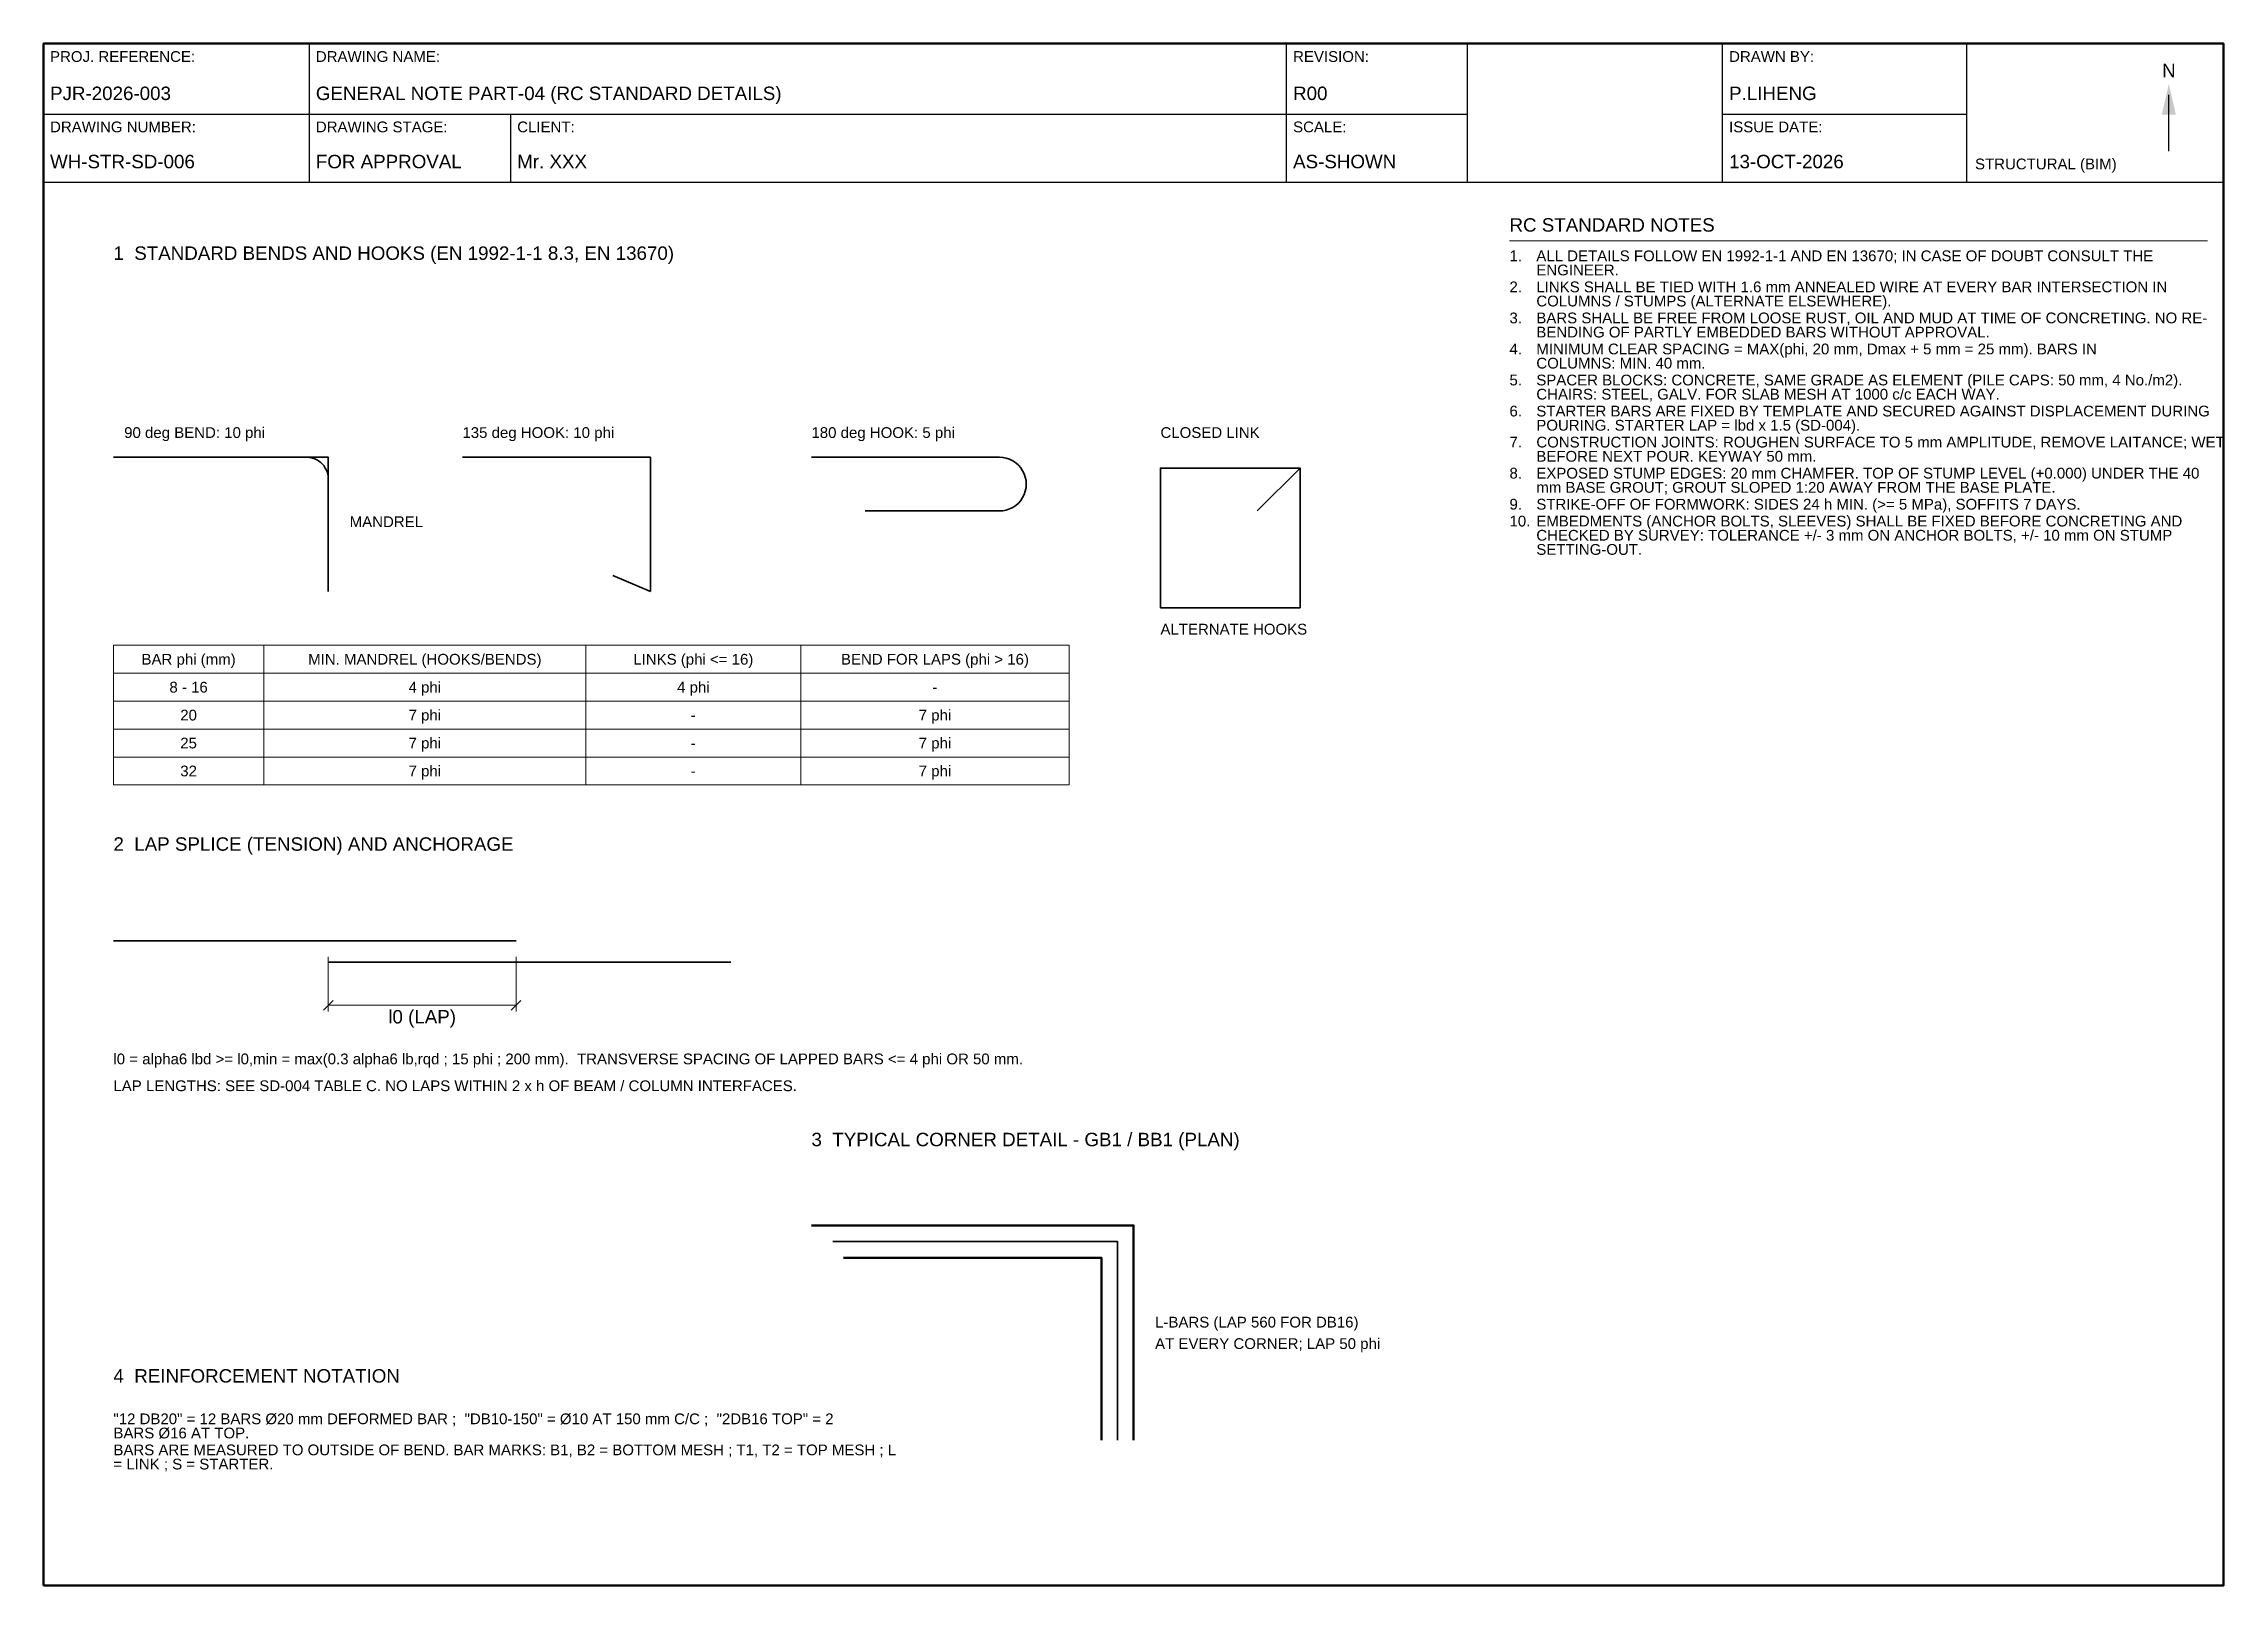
# Model space of a CAD drawing. Header units: millimetres. Extents: x 7 to 413, y 5 to 292.
import ezdxf
from ezdxf.enums import TextEntityAlignment as Align

# ---------------------------------------------------------------- set-up
doc = ezdxf.new("R2010")
doc.units = ezdxf.units.MM
for name, color, linetype, lineweight in [('S-ANNO-DIMS', 7, 'Continuous', 18), ('S-ANNO-TABLE', 7, 'Continuous', 18), ('S-ANNO-TEXT', 7, 'Continuous', 18), ('S-CONC-OUTLINE', 7, 'Continuous', 50), ('S-REBAR', 1, 'Continuous', 35), ('S-TBLK-BORDER', 7, 'Continuous', 50), ('S-TBLK-LINE', 7, 'Continuous', 25), ('S-TBLK-TEXT', 7, 'Continuous', 18)]:
    doc.layers.add(name, color=color, linetype=linetype, lineweight=lineweight)
doc.styles.add('TEXT_2.0', font='arial.ttf')
doc.styles.add('TEXT_2.5', font='arial.ttf')

# ---------------------------------------------------------------- blocks, each defined once
blk = doc.blocks.new('STR_TITLEBLOCK_A3')
at = {"layer": 'S-TBLK-BORDER'}
blk.add_lwpolyline([(7, 5), (413, 5), (413, 292), (7, 292)], close=True, dxfattribs=at)
at = {"layer": 'S-TBLK-LINE'}
for p, q in [((56.5, 266.2), (56.5, 292)), ((238.5, 266.2), (238.5, 292)), ((272.2, 266.2), (272.2, 292)), ((319.7, 266.2), (319.7, 292)), ((365.2, 266.2), (365.2, 292)), ((402.8, 272), (402.8, 282.5)), ((7, 278.9), (272.2, 278.9)), ((94, 266.2), (94, 278.9)), ((319.7, 278.9), (365.2, 278.9)), ((7, 266.2), (413, 266.2))]:
    blk.add_line(p, q, dxfattribs=at)
blk.add_solid([(401.5, 278.8), (404.1, 278.8), (402.8, 284.5)], dxfattribs=at)
at = {"layer": 'S-TBLK-TEXT', "color": 8, "style": 'TEXT_2.0'}
for s, p in [('PROJ. REFERENCE:', (8.2, 288.6)), ('DRAWING NAME:', (57.7, 288.6)), ('REVISION:', (239.7, 288.6)), ('DRAWN BY:', (320.9, 288.6)), ('DRAWING NUMBER:', (8.2, 275.5)), ('DRAWING STAGE:', (57.7, 275.5)), ('CLIENT:', (95.2, 275.5)), ('SCALE:', (239.7, 275.5)), ('ISSUE DATE:', (320.9, 275.5))]:
    blk.add_text(s, height=2, dxfattribs=at).set_placement(p)
at = {"layer": 'S-TBLK-TEXT', "style": 'TEXT_2.5'}
blk.add_text('N', height=2.5, dxfattribs=at).set_placement((402.8, 287), align=Align.MIDDLE_CENTER)
at = {"layer": 'S-TBLK-TEXT', "style": 'TEXT_2.0'}
blk.add_text('STRUCTURAL (BIM)', height=2, dxfattribs=at).set_placement((366.7, 268.6))
at = {"layer": 'S-TBLK-TEXT', "style": 'TEXT_2.5'}
for tag, p in [('PROJ_REFERENCE', (8.2, 281.5)), ('DRAWING_NAME', (57.7, 281.5)), ('REVISION', (239.7, 281.5)), ('DRAWN_BY', (320.9, 281.5)), ('DRAWING_NUMBER', (8.2, 268.8)), ('DRAWING_STAGE', (57.7, 268.8)), ('CLIENT', (95.2, 268.8)), ('SCALE', (239.7, 268.8)), ('ISSUE_DATE', (320.9, 268.8))]:
    blk.add_attdef(tag, p, '', height=2.5, dxfattribs=at)

msp = doc.modelspace()

# ---------------------------------------------------------------- linework, layer by layer
at = {"layer": 'S-ANNO-DIMS'}
for p, q in [((60, 122), (60, 111.8)), ((95, 122), (95, 111.8)), ((59.1, 112.1), (60.9, 113.9)), ((94.1, 112.1), (95.9, 113.9)), ((60, 113), (95, 113))]:
    msp.add_line(p, q, dxfattribs=at)
at = {"layer": 'S-ANNO-TABLE'}
for points in [[(20, 174.8), (48, 174.8), (48, 180), (20, 180)], [(48, 174.8), (108, 174.8), (108, 180), (48, 180)], [(108, 174.8), (148, 174.8), (148, 180), (108, 180)], [(148, 174.8), (198, 174.8), (198, 180), (148, 180)], [(20, 169.6), (48, 169.6), (48, 174.8), (20, 174.8)], [(48, 169.6), (108, 169.6), (108, 174.8), (48, 174.8)], [(108, 169.6), (148, 169.6), (148, 174.8), (108, 174.8)], [(148, 169.6), (198, 169.6), (198, 174.8), (148, 174.8)], [(20, 164.4), (48, 164.4), (48, 169.6), (20, 169.6)], [(48, 164.4), (108, 164.4), (108, 169.6), (48, 169.6)], [(108, 164.4), (148, 164.4), (148, 169.6), (108, 169.6)], [(148, 164.4), (198, 164.4), (198, 169.6), (148, 169.6)], [(20, 159.2), (48, 159.2), (48, 164.4), (20, 164.4)], [(48, 159.2), (108, 159.2), (108, 164.4), (48, 164.4)], [(108, 159.2), (148, 159.2), (148, 164.4), (108, 164.4)], [(148, 159.2), (198, 159.2), (198, 164.4), (148, 164.4)], [(20, 154), (48, 154), (48, 159.2), (20, 159.2)], [(48, 154), (108, 154), (108, 159.2), (48, 159.2)], [(108, 154), (148, 154), (148, 159.2), (108, 159.2)], [(148, 154), (198, 154), (198, 159.2), (148, 159.2)]]:
    msp.add_lwpolyline(points, close=True, dxfattribs=at)
at = {"layer": 'S-ANNO-TEXT'}
msp.add_line((280, 255.3), (410, 255.3), dxfattribs=at)
at = {"layer": 'S-CONC-OUTLINE'}
for points in [[(150, 72), (210, 72), (210, 32)], [(156, 66), (204, 66), (204, 32)]]:
    msp.add_lwpolyline(points, dxfattribs=at)
at = {"layer": 'S-REBAR'}
for p, q in [((241, 213), (233, 205)), ((185, 205), (160, 205)), ((120, 190), (113, 193)), ((20, 125), (95, 125)), ((60, 121), (135, 121))]:
    msp.add_line(p, q, dxfattribs=at)
for points in [[(20, 215), (60, 215), (60, 190)], [(60, 211), (59.99, 211.26), (59.97, 211.52), (59.92, 211.78), (59.86, 212.04), (59.79, 212.29), (59.7, 212.53), (59.59, 212.77), (59.46, 213), (59.33, 213.22), (59.17, 213.44), (59.01, 213.64), (58.83, 213.83), (58.64, 214.01), (58.44, 214.17), (58.22, 214.33), (58, 214.46), (57.77, 214.59), (57.53, 214.7), (57.29, 214.79), (57.04, 214.86), (56.78, 214.92), (56.52, 214.97), (56.26, 214.99), (56, 215)], [(85, 215), (120, 215), (120, 190)], [(150, 215), (185, 215)], [(185, 215), (185.65, 214.96), (186.29, 214.83), (186.91, 214.62), (187.5, 214.33), (188.04, 213.97), (188.54, 213.54), (188.97, 213.04), (189.33, 212.5), (189.62, 211.91), (189.83, 211.29), (189.96, 210.65), (190, 210), (189.96, 209.35), (189.83, 208.71), (189.62, 208.09), (189.33, 207.5), (188.97, 206.96), (188.54, 206.46), (188.04, 206.03), (187.5, 205.67), (186.91, 205.38), (186.29, 205.17), (185.65, 205.04), (185, 205)], [(154, 69), (207, 69), (207, 32)]]:
    msp.add_lwpolyline(points, dxfattribs=at)
msp.add_lwpolyline([(215, 187), (241, 187), (241, 213), (215, 213)], close=True, dxfattribs=at)

# ---------------------------------------------------------------- block references
at = {"layer": 'S-TBLK-LINE'}
msp.add_blockref('STR_TITLEBLOCK_A3', (0, 0), dxfattribs=at).add_auto_attribs({'PROJ_REFERENCE': 'PJR-2026-003', 'DRAWING_NAME': 'GENERAL NOTE PART-04 (RC STANDARD DETAILS)', 'REVISION': 'R00', 'DRAWN_BY': 'P.LIHENG', 'DRAWING_NUMBER': 'WH-STR-SD-006', 'DRAWING_STAGE': 'FOR APPROVAL', 'CLIENT': 'Mr. XXX', 'SCALE': 'AS-SHOWN', 'ISSUE_DATE': '13-OCT-2026'})

# ---------------------------------------------------------------- texts
at = {"layer": 'S-ANNO-DIMS', "style": 'TEXT_2.5'}
msp.add_text('l0 (LAP)', height=2.5, dxfattribs=at).set_placement((77.5, 112.1), align=Align.TOP_CENTER)
at = {"layer": 'S-ANNO-TEXT'}
for s, height, style, p in [('RC STANDARD NOTES', 2.5, 'TEXT_2.5', (280, 259.5)), ('1.', 2, 'TEXT_2.0', (280, 253.5)), ('ALL DETAILS FOLLOW EN 1992-1-1 AND EN 13670; IN CASE OF DOUBT CONSULT THE', 2, 'TEXT_2.0', (285, 253.5)), ('2.', 2, 'TEXT_2.0', (280, 247.72)), ('ENGINEER.', 2, 'TEXT_2.0', (285, 250.86)), ('LINKS SHALL BE TIED WITH 1.6 mm ANNEALED WIRE AT EVERY BAR INTERSECTION IN', 2, 'TEXT_2.0', (285, 247.72)), ('COLUMNS / STUMPS (ALTERNATE ELSEWHERE).', 2, 'TEXT_2.0', (285, 245.08)), ('3.', 2, 'TEXT_2.0', (280, 241.94)), ('BARS SHALL BE FREE FROM LOOSE RUST, OIL AND MUD AT TIME OF CONCRETING. NO RE-', 2, 'TEXT_2.0', (285, 241.94)), ('4.', 2, 'TEXT_2.0', (280, 236.16)), ('BENDING OF PARTLY EMBEDDED BARS WITHOUT APPROVAL.', 2, 'TEXT_2.0', (285, 239.3)), ('MINIMUM CLEAR SPACING = MAX(phi, 20 mm, Dmax + 5 mm = 25 mm). BARS IN', 2, 'TEXT_2.0', (285, 236.16)), ('COLUMNS: MIN. 40 mm.', 2, 'TEXT_2.0', (285, 233.52)), ('5.', 2, 'TEXT_2.0', (280, 230.38)), ('SPACER BLOCKS: CONCRETE, SAME GRADE AS ELEMENT (PILE CAPS: 50 mm, 4 No./m2).', 2, 'TEXT_2.0', (285, 230.38)), ('CHAIRS: STEEL, GALV. FOR SLAB MESH AT 1000 c/c EACH WAY.', 2, 'TEXT_2.0', (285, 227.74)), ('6.', 2, 'TEXT_2.0', (280, 224.6)), ('STARTER BARS ARE FIXED BY TEMPLATE AND SECURED AGAINST DISPLACEMENT DURING', 2, 'TEXT_2.0', (285, 224.6)), ('POURING. STARTER LAP = lbd x 1.5 (SD-004).', 2, 'TEXT_2.0', (285, 221.96)), ('7.', 2, 'TEXT_2.0', (280, 218.82)), ('CONSTRUCTION JOINTS: ROUGHEN SURFACE TO 5 mm AMPLITUDE, REMOVE LAITANCE; WET', 2, 'TEXT_2.0', (285, 218.82)), ('BEFORE NEXT POUR. KEYWAY 50 mm.', 2, 'TEXT_2.0', (285, 216.18)), ('8.', 2, 'TEXT_2.0', (280, 213.04)), ('EXPOSED STUMP EDGES: 20 mm CHAMFER. TOP OF STUMP LEVEL (+0.000) UNDER THE 40', 2, 'TEXT_2.0', (285, 213.04)), ('9.', 2, 'TEXT_2.0', (280, 207.26)), ('STRIKE-OFF OF FORMWORK: SIDES 24 h MIN. (>= 5 MPa), SOFFITS 7 DAYS.', 2, 'TEXT_2.0', (285, 207.26)), ('mm BASE GROUT; GROUT SLOPED 1:20 AWAY FROM THE BASE PLATE.', 2, 'TEXT_2.0', (285, 210.4)), ('10.', 2, 'TEXT_2.0', (280, 204.12)), ('EMBEDMENTS (ANCHOR BOLTS, SLEEVES) SHALL BE FIXED BEFORE CONCRETING AND', 2, 'TEXT_2.0', (285, 204.12)), ('CHECKED BY SURVEY: TOLERANCE +/- 3 mm ON ANCHOR BOLTS, +/- 10 mm ON STUMP', 2, 'TEXT_2.0', (285, 201.48)), ('SETTING-OUT.', 2, 'TEXT_2.0', (285, 198.84)), ('"12 DB20" = 12 BARS Ø20 mm DEFORMED BAR ;  "DB10-150" = Ø10 AT 150 mm C/C ;  "2DB16 TOP" = 2', 2, 'TEXT_2.0', (20, 37)), ('BARS Ø16 AT TOP.', 2, 'TEXT_2.0', (20, 34.36)), ('= LINK ; S = STARTER.', 2, 'TEXT_2.0', (20, 28.58)), ('BARS ARE MEASURED TO OUTSIDE OF BEND. BAR MARKS: B1, B2 = BOTTOM MESH ; T1, T2 = TOP MESH ; L', 2, 'TEXT_2.0', (20, 31.22))]:
    msp.add_text(s, height=height, dxfattribs=dict(at, style=style)).set_placement(p, align=Align.TOP_LEFT)
for s, height, style, p in [('1  STANDARD BENDS AND HOOKS (EN 1992-1-1 8.3, EN 13670)', 2.5, 'TEXT_2.5', (20, 251)), ('90 deg BEND: 10 phi', 2, 'TEXT_2.0', (22, 218)), ('135 deg HOOK: 10 phi', 2, 'TEXT_2.0', (85, 218)), ('180 deg HOOK: 5 phi', 2, 'TEXT_2.0', (150, 218)), ('CLOSED LINK', 2, 'TEXT_2.0', (215, 218)), ('2  LAP SPLICE (TENSION) AND ANCHORAGE', 2.5, 'TEXT_2.5', (20, 141)), ('3  TYPICAL CORNER DETAIL - GB1 / BB1 (PLAN)', 2.5, 'TEXT_2.5', (150, 86)), ('4  REINFORCEMENT NOTATION', 2.5, 'TEXT_2.5', (20, 42))]:
    msp.add_text(s, height=height, dxfattribs=dict(at, style=style)).set_placement(p, align=Align.BOTTOM_LEFT)
at = {"layer": 'S-ANNO-TEXT', "style": 'TEXT_2.0'}
for s, p in [('MANDREL', (64, 203)), ('ALTERNATE HOOKS', (215, 183)), ('l0 = alpha6 lbd >= l0,min = max(0.3 alpha6 lb,rqd ; 15 phi ; 200 mm).  TRANSVERSE SPACING OF LAPPED BARS <= 4 phi OR 50 mm.', (20, 103)), ('LAP LENGTHS: SEE SD-004 TABLE C. NO LAPS WITHIN 2 x h OF BEAM / COLUMN INTERFACES.', (20, 98)), ('L-BARS (LAP 560 FOR DB16)', (214, 54)), ('AT EVERY CORNER; LAP 50 phi', (214, 50))]:
    msp.add_text(s, height=2, dxfattribs=at).set_placement(p, align=Align.MIDDLE_LEFT)
for s, p in [('BAR phi (mm)', (34, 177.4)), ('MIN. MANDREL (HOOKS/BENDS)', (78, 177.4)), ('LINKS (phi <= 16)', (128, 177.4)), ('BEND FOR LAPS (phi > 16)', (173, 177.4)), ('8 - 16', (34, 172.2)), ('4 phi', (78, 172.2)), ('4 phi', (128, 172.2)), ('-', (173, 172.2)), ('20', (34, 167)), ('7 phi', (78, 167)), ('-', (128, 167)), ('7 phi', (173, 167)), ('25', (34, 161.8)), ('7 phi', (78, 161.8)), ('7 phi', (173, 161.8)), ('-', (128, 161.8)), ('32', (34, 156.6)), ('7 phi', (78, 156.6)), ('-', (128, 156.6)), ('7 phi', (173, 156.6))]:
    msp.add_text(s, height=2, dxfattribs=at).set_placement(p, align=Align.MIDDLE_CENTER)

doc.saveas('drawing.dxf')
